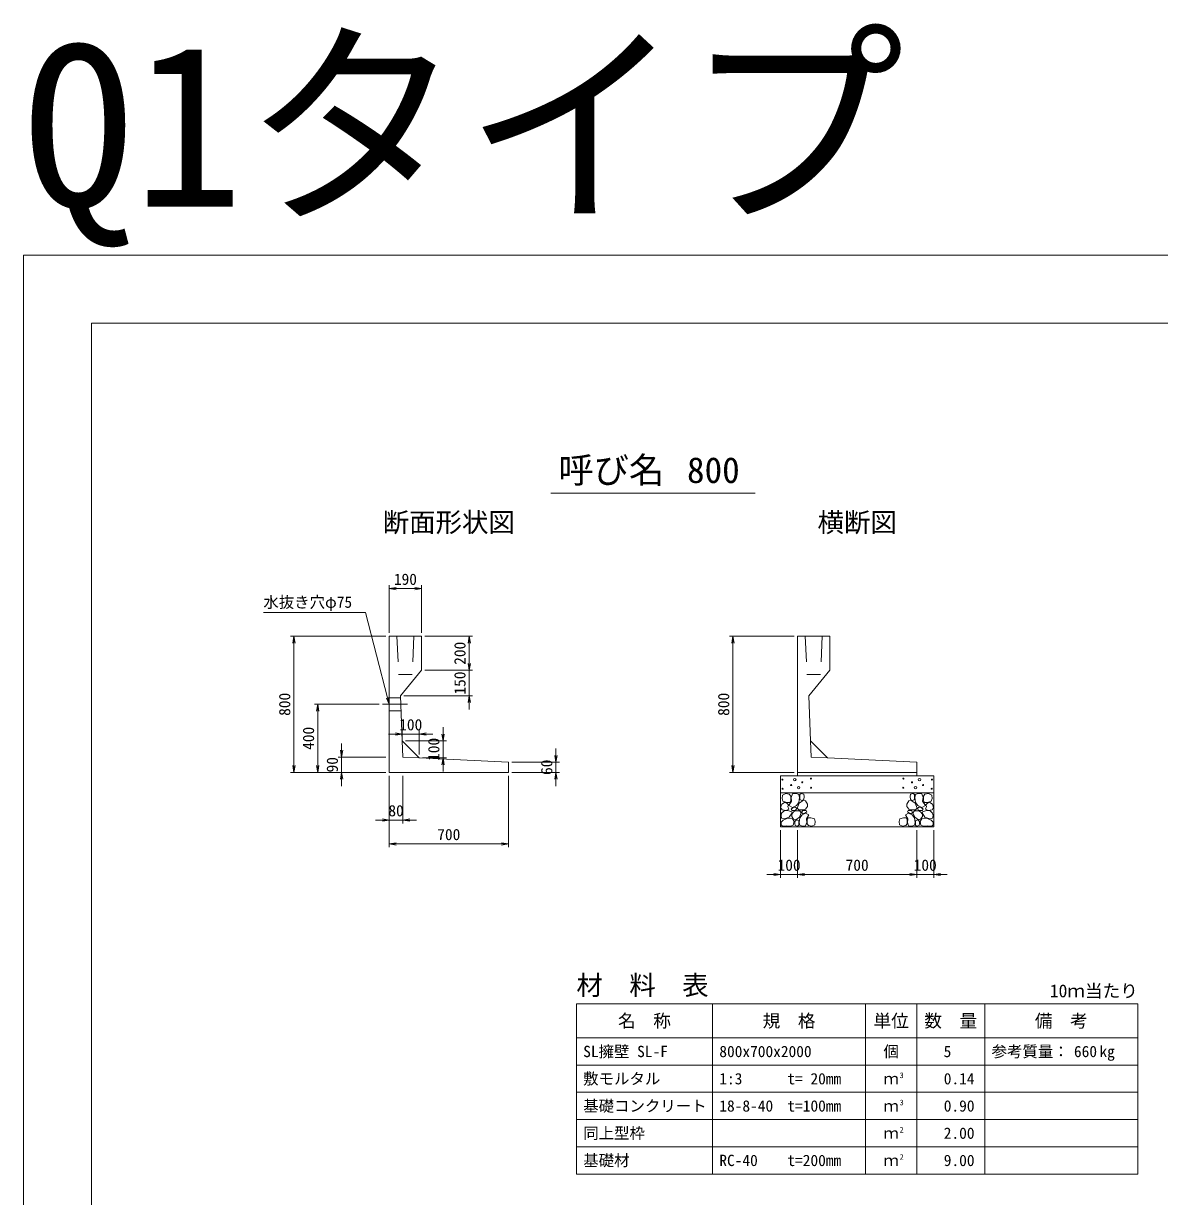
# Model space of a CAD drawing. Units: millimetres at full size, sheet at 1:25. Extents: x 0 to 16820, y 0 to 13241.
# Drawn here: x 0 to 6677, y 6348 to 13241 of the extents above; entities that cross this region are included whole.
import ezdxf
from ezdxf.enums import TextEntityAlignment as Align

# ---------------------------------------------------------------- set-up
doc = ezdxf.new("R2010")
doc.units = ezdxf.units.MM
doc.header["$LTSCALE"] = 25
doc.linetypes.add('CHAIN', pattern=[18.5, 12, -1.5, 3.5, -1.5])
doc.linetypes.add('DASHED_SPACED', pattern=[12, 6, -6])
for name, color, linetype, lineweight in [('D-BMK', 2, 'CHAIN', 13), ('D-DCR-HCHn', 4, 'Continuous', 9), ('D-MTR-FRAM', 7, 'Continuous', 13), ('D-MTR-LINE', 7, 'Continuous', 13), ('D-STR-DIM', 7, 'Continuous', 13), ('D-STR-STRn', 1, 'Continuous', 13), ('D-STR-TXT', 7, 'Continuous', 13), ('D-TTL', 2, 'Continuous', 13), ('D-TTL-TXT', 7, 'Continuous', 13)]:
    doc.layers.add(name, color=color, linetype=linetype, lineweight=lineweight)
doc.layers.add('D-MTR', color=7, linetype='Continuous')
doc.layers.add('D-MTR-TXT', color=7, linetype='Continuous')
doc.styles.add('ＭＳ ゴシック', font='')
doc.styles.get('ＭＳ ゴシック').set_extended_font_data('MS Gothic')

# ---------------------------------------------------------------- blocks, each defined once
blk = doc.blocks.new('open_arrow')
at = {"color": 0, "linetype": 'Continuous', "lineweight": -2}
blk.add_lwpolyline([(7.5, 1.25), (0, 0), (7.5, -1.25)], dxfattribs=at)

msp = doc.modelspace()

# ---------------------------------------------------------------- linework, layer by layer
at = {"layer": 'D-BMK'}
msp.add_line((2257.84, 9240), (2110, 9240), dxfattribs=at)
at = {"layer": 'D-DCR-HCHn'}
for points in [[(4501.2, 8711.59), (4480.4, 8716.22), (4461.9, 8706.97), (4459.59, 8686.17), (4464.21, 8669.99), (4487.33, 8663.05), (4503.51, 8663.05), (4510.44, 8674.61), (4510.44, 8700.04)], [(4519.69, 8713.91), (4512.76, 8693.1), (4515.07, 8669.99), (4498.89, 8644.56), (4519.69, 8633), (4542.8, 8644.56), (4556.67, 8663.05), (4561.3, 8693.1), (4556.67, 8709.28), (4542.8, 8716.22)], [(4563.61, 8709.28), (4563.61, 8681.55), (4575.16, 8674.61), (4586.72, 8681.55), (4589.03, 8697.73), (4586.72, 8711.59), (4570.54, 8716.22)], [(5236.39, 8709.28), (5236.39, 8681.55), (5224.84, 8674.61), (5213.28, 8681.55), (5210.97, 8697.73), (5213.28, 8711.59), (5229.46, 8716.22)], [(5280.31, 8713.91), (5287.24, 8693.1), (5284.93, 8669.99), (5301.11, 8644.56), (5280.31, 8633), (5257.2, 8644.56), (5243.33, 8663.05), (5238.7, 8693.1), (5243.33, 8709.28), (5257.2, 8716.22)], [(5298.8, 8711.59), (5319.6, 8716.22), (5338.1, 8706.97), (5340.41, 8686.17), (5335.79, 8669.99), (5312.67, 8663.05), (5296.49, 8663.05), (5289.56, 8674.61), (5289.56, 8700.04)], [(4457.28, 8653.81), (4450.35, 8633), (4459.59, 8619.14), (4482.71, 8616.82), (4498.49, 8623.6), (4491.95, 8639.94), (4496.58, 8649.18), (4487.33, 8658.43), (4473.46, 8663.05)], [(4524.31, 8633), (4512.76, 8623.76), (4517.38, 8616.82), (4533.56, 8616.82), (4540.49, 8619.14), (4545.12, 8628.38), (4538.18, 8635.32)], [(4558.98, 8658.43), (4547.43, 8630.69), (4556.67, 8619.14), (4584.41, 8619.14), (4595.97, 8623.76), (4607.53, 8639.94), (4607.53, 8653.81), (4595.97, 8672.3), (4582.1, 8674.61)], [(5241.02, 8658.43), (5252.57, 8630.69), (5243.33, 8619.14), (5215.59, 8619.14), (5204.03, 8623.76), (5192.47, 8639.94), (5192.47, 8653.81), (5204.03, 8672.3), (5217.9, 8674.61)], [(5275.69, 8633), (5287.24, 8623.76), (5282.62, 8616.82), (5266.44, 8616.82), (5259.51, 8619.14), (5254.88, 8628.38), (5261.82, 8635.32)], [(5342.72, 8653.81), (5349.65, 8633), (5340.41, 8619.14), (5317.29, 8616.82), (5301.51, 8623.6), (5308.05, 8639.94), (5303.42, 8649.18), (5312.67, 8658.43), (5326.54, 8663.05)], [(4501.16, 8577.01), (4518.28, 8602.69), (4516.14, 8609.11), (4492.59, 8615.53), (4471.19, 8613.39), (4456.21, 8600.55), (4454.07, 8585.57), (4456.21, 8570.59), (4473.33, 8566.31)], [(4509.72, 8523.5), (4524.7, 8529.92), (4528.98, 8551.33), (4520.42, 8566.31), (4505.44, 8570.59), (4486.17, 8568.45), (4464.77, 8559.89), (4454.07, 8547.05), (4454.07, 8532.06), (4460.49, 8523.5), (4486.17, 8525.64)], [(4561.08, 8577.01), (4571.78, 8602.69), (4563.22, 8613.39), (4537.54, 8613.39), (4526.84, 8609.11), (4516.14, 8594.13), (4516.14, 8581.29), (4526.84, 8564.17), (4539.68, 8562.03)], [(4556.8, 8529.92), (4556.8, 8555.61), (4546.1, 8562.03), (4535.4, 8555.61), (4533.26, 8540.62), (4535.4, 8527.78), (4550.38, 8523.5)], [(4597.47, 8525.64), (4603.89, 8544.91), (4601.75, 8566.31), (4616.73, 8589.85), (4597.47, 8600.55), (4576.06, 8589.85), (4563.22, 8572.73), (4558.94, 8544.91), (4563.22, 8529.92), (4576.06, 8523.5)], [(4593.19, 8600.55), (4603.89, 8609.11), (4599.61, 8615.53), (4584.62, 8615.53), (4578.2, 8613.39), (4573.92, 8604.83), (4580.34, 8598.41)], [(4614.59, 8527.78), (4633.85, 8523.5), (4650.97, 8532.06), (4653.11, 8551.33), (4648.83, 8566.31), (4627.43, 8572.73), (4612.45, 8572.73), (4606.03, 8562.03), (4606.03, 8538.48)], [(5185.41, 8527.78), (5166.15, 8523.5), (5149.03, 8532.06), (5146.89, 8551.33), (5151.17, 8566.31), (5172.57, 8572.73), (5187.55, 8572.73), (5193.97, 8562.03), (5193.97, 8538.48)], [(5202.53, 8525.64), (5196.11, 8544.91), (5198.25, 8566.31), (5183.27, 8589.85), (5202.53, 8600.55), (5223.94, 8589.85), (5236.78, 8572.73), (5241.06, 8544.91), (5236.78, 8529.92), (5223.94, 8523.5)], [(5206.81, 8600.55), (5196.11, 8609.11), (5200.39, 8615.53), (5215.38, 8615.53), (5221.8, 8613.39), (5226.08, 8604.83), (5219.66, 8598.41)], [(5238.92, 8577.01), (5228.22, 8602.69), (5236.78, 8613.39), (5262.46, 8613.39), (5273.16, 8609.11), (5283.86, 8594.13), (5283.86, 8581.29), (5273.16, 8564.17), (5260.32, 8562.03)], [(5243.2, 8529.92), (5243.2, 8555.61), (5253.9, 8562.03), (5264.6, 8555.61), (5266.74, 8540.62), (5264.6, 8527.78), (5249.62, 8523.5)], [(5290.28, 8523.5), (5275.3, 8529.92), (5271.02, 8551.33), (5279.58, 8566.31), (5294.56, 8570.59), (5313.83, 8568.45), (5335.23, 8559.89), (5345.93, 8547.05), (5345.93, 8532.06), (5339.51, 8523.5), (5313.83, 8525.64)], [(5298.84, 8577.01), (5281.72, 8602.69), (5283.86, 8609.11), (5307.41, 8615.53), (5328.81, 8613.39), (5343.79, 8600.55), (5345.93, 8585.57), (5343.79, 8570.59), (5326.67, 8566.31)]]:
    msp.add_lwpolyline(points, close=True, dxfattribs=at)
for centre, radius in [((4460.73, 8797.43), 3), ((4512.29, 8765.76), 3), ((4533.34, 8797.43), 7.5), ((4556.66, 8749.97), 7.5), ((4577.71, 8781.64), 3), ((4628.13, 8803.48), 3), ((5171.87, 8803.48), 3), ((5222.29, 8781.64), 3), ((5243.34, 8749.97), 7.5), ((5266.66, 8797.43), 7.5), ((5287.71, 8765.76), 3), ((5339.27, 8797.43), 3), ((4461.87, 8743.92), 3), ((4629.27, 8749.97), 3), ((5170.73, 8749.97), 3), ((5338.13, 8743.92), 3)]:
    msp.add_circle(centre, radius, dxfattribs=at)
at = {"layer": 'D-MTR-FRAM'}
for p, q in [((3250, 7480), (6550, 7480)), ((3250, 7480), (3250, 6480)), ((6550, 7480), (6550, 6480)), ((3250, 6480), (6550, 6480))]:
    msp.add_line(p, q, dxfattribs=at)
at = {"layer": 'D-MTR-LINE'}
for p, q in [((4050, 7480), (4050, 6480)), ((4950, 7480), (4950, 6480)), ((5250, 7480), (5250, 6480)), ((5650, 7480), (5650, 6480)), ((3250, 7280), (6550, 7280)), ((3250, 7120), (6550, 7120)), ((3250, 6960), (6550, 6960)), ((3250, 6800), (6550, 6800)), ((3250, 6640), (6550, 6640))]:
    msp.add_line(p, q, dxfattribs=at)
at = {"layer": 'D-STR-DIM'}
for p, q in [((2150, 9660), (2150, 9940)), ((2340, 9660), (2340, 9940)), ((2150, 9920), (2340, 9920)), ((2130, 9640), (1570, 9640)), ((1590, 8840), (1590, 9640)), ((2360, 9640), (2640, 9640)), ((2620, 9640), (2620, 9440)), ((4530, 9640), (4150, 9640)), ((4170, 8840), (4170, 9640)), ((2620, 9520), (2620, 9210)), ((2360, 9440), (2640, 9440)), ((2360, 9440), (2640, 9440)), ((2090, 9240), (1710, 9240)), ((1730, 8840), (1730, 9240)), ((2235.88, 9290), (2640, 9290)), ((2466.26, 9105.34), (2466.26, 8845.34)), ((2406.26, 9065.34), (2146.26, 9065.34)), ((2226.26, 9045.34), (2226.26, 9085.34)), ((2326.26, 8945.34), (2326.26, 9085.34)), ((1870, 8760), (1870, 9010)), ((2246.26, 9025.34), (2486.26, 9025.34)), ((3130, 8760), (3130, 8980)), ((2130, 8930), (1850, 8930)), ((2346.26, 8925.34), (2486.26, 8925.34)), ((2870, 8900), (3150, 8900)), ((2130, 8840), (1570, 8840)), ((2130, 8840), (1710, 8840)), ((2130, 8840), (1850, 8840)), ((2870, 8840), (3150, 8840)), ((4530, 8840), (4150, 8840)), ((2150, 8820), (2150, 8540)), ((2150, 8820), (2150, 8400)), ((2230, 8820), (2230, 8540)), ((2850, 8820), (2850, 8400)), ((2070, 8560), (2310, 8560)), ((4450, 8500), (4450, 8220)), ((4550, 8500), (4550, 8220)), ((4550, 8500), (4550, 8220)), ((5250, 8500), (5250, 8220)), ((5250, 8500), (5250, 8220)), ((5350, 8500), (5350, 8220)), ((2150, 8420), (2850, 8420)), ((4630, 8240), (4370, 8240)), ((4550, 8240), (5250, 8240)), ((5170, 8240), (5430, 8240))]:
    msp.add_line(p, q, dxfattribs=at)
at = {"layer": 'D-STR-STRn'}
for p, q in [((2150, 8840), (2150, 9640)), ((2150, 9640), (2340, 9640)), ((2340, 9640), (2340, 9440)), ((4550, 8840), (4550, 9640)), ((4550, 9640), (4740, 9640)), ((4740, 9640), (4740, 9440)), ((2215.88, 9290), (2340, 9440)), ((4615.88, 9290), (4740, 9440)), ((2215.88, 9290), (2226.26, 9025.34)), ((4615.88, 9290), (4626.26, 9025.34)), ((2226.26, 9025.34), (2326.26, 8925.34)), ((4626.26, 9025.34), (4726.26, 8925.34)), ((2326.26, 8925.34), (2850, 8900)), ((2850, 8900), (2850, 8840)), ((4726.26, 8925.34), (5250, 8900)), ((5250, 8900), (5250, 8840)), ((2150, 8840), (2850, 8840)), ((4550, 8840), (4550, 8820)), ((4550, 8840), (5250, 8840)), ((5250, 8840), (5250, 8820)), ((4450, 8520), (4450, 8820)), ((4450, 8820), (5350, 8820)), ((5350, 8820), (5350, 8520)), ((4450, 8720), (5350, 8720)), ((4450, 8520), (5350, 8520))]:
    msp.add_line(p, q, dxfattribs=at)
at = {"layer": 'D-STR-STRn', "linetype": 'DASHED_SPACED'}
for p, q in [((2195, 9640), (2205, 9415)), ((2295, 9640), (2285, 9415)), ((4595, 9640), (4605, 9415)), ((4695, 9640), (4685, 9415)), ((2205, 9415), (2285, 9415)), ((4605, 9415), (4685, 9415)), ((2150, 9277.5), (2216.37, 9277.5)), ((2150, 9202.5), (2219.31, 9202.5))]:
    msp.add_line(p, q, dxfattribs=at)
at = {"layer": 'D-STR-STRn', "color": 2, "linetype": 'DASHED_SPACED'}
for p, q in [((2226.26, 9025.34), (2230, 8930)), ((4626.26, 9025.34), (4630, 8930)), ((2230, 8930), (2326.26, 8925.34)), ((4630, 8930), (4726.26, 8925.34))]:
    msp.add_line(p, q, dxfattribs=at)
at = {"layer": 'D-STR-TXT'}
msp.add_line((2010, 9780), (1410, 9780), dxfattribs=at)
msp.add_lwpolyline([(2150, 9240), (2139.96, 9278.72), (2010, 9780)], dxfattribs=at)
at = {"layer": 'D-TTL'}
for points in [[(0, 0), (16820, 0), (16820, 11880), (0, 11880)], [(400, 400), (16420, 400), (16420, 11480), (400, 11480)]]:
    msp.add_lwpolyline(points, close=True, dxfattribs=at)
at = {"layer": 'D-TTL-TXT'}
msp.add_line((3100, 10480), (4300, 10480), dxfattribs=at)

# ---------------------------------------------------------------- block references
at = {"layer": 'D-STR-DIM', "xscale": 5.33, "yscale": 5.33}
for p in [(2150, 9920), (2326.26, 9065.34), (2230, 8560), (2150, 8420), (4550, 8240), (4550, 8240), (5350, 8240)]:
    msp.add_blockref('open_arrow', p, dxfattribs=at)
for p, rotation in [((2340, 9920), 180), ((1590, 9640), 270), ((2620, 9640), 270), ((4170, 9640), 270), ((2620, 9440), 90), ((2620, 9440), 90), ((1730, 9240), 270), ((2620, 9290), 270), ((2226.26, 9065.34), 180), ((2466.26, 9025.34), 90), ((1870, 8930), 90), ((2466.26, 8925.34), 270), ((3130, 8900), 90), ((1590, 8840), 90), ((1730, 8840), 90), ((1870, 8840), 270), ((3130, 8840), 270), ((4170, 8840), 90), ((2150, 8560), 180), ((2850, 8420), 180), ((4450, 8240), 180), ((5250, 8240), 180), ((5250, 8240), 180)]:
    msp.add_blockref('open_arrow', p, dxfattribs=dict(at, rotation=rotation))
at = {"layer": 'D-STR-TXT', "xscale": 5.33, "yscale": 5.33, "rotation": 104.5}
msp.add_blockref('open_arrow', (2150, 9240), dxfattribs=at)

# ---------------------------------------------------------------- texts
at = {"layer": 'D-MTR', "style": 'ＭＳ ゴシック'}
msp.add_text('材\u3000料\u3000表', height=113.9, dxfattribs=at).set_placement((3250, 7498.15), align=Align.BOTTOM_LEFT)
msp.add_text('10ｍ当たり', height=75.95, dxfattribs=at).set_placement((6550, 7495.43), align=Align.BOTTOM_RIGHT)
at = {"layer": 'D-MTR-TXT', "style": 'ＭＳ ゴシック'}
for s, height, p in [('名\u3000称', 75.95, (3650, 7380)), ('規\u3000格', 75.95, (4500, 7380)), ('単位', 75.95, (5100, 7380)), ('数\u3000量', 75.95, (5450, 7380)), ('備\u3000考', 75.95, (6100, 7380)), ('個', 66.46, (5100, 7200)), ('ｍ', 66.46, (5100, 7040)), ('ｍ', 66.46, (5100, 6880)), ('ｍ', 66.46, (5100, 6720)), ('ｍ', 66.46, (5100, 6560))]:
    msp.add_text(s, height=height, dxfattribs=at).set_placement(p, align=Align.MIDDLE_CENTER)
for s, p in [('SL擁壁 SL-F', (3290, 7200)), ('参考質量：    kg', (5690, 7200)), ('800x700x2000', (4090, 7200)), ('敷モルタル', (3290, 7040)), ('1:3', (4090, 7040)), ('t= 20mm', (4490, 7040)), ('基礎コンクリート', (3290, 6880)), ('18-8-40', (4090, 6880)), ('t=100mm', (4490, 6880)), ('同上型枠', (3290, 6720)), ('基礎材', (3290, 6560)), ('RC-40', (4090, 6560)), ('t=200mm', (4490, 6560))]:
    msp.add_text(s, height=66.46, dxfattribs=at).set_placement(p, align=Align.MIDDLE_LEFT)
for s, p in [('5', (5453.55, 7200)), ('660', (6310, 7200)), ('0.14', (5590, 7040)), ('0.90', (5590, 6880)), ('2.00', (5590, 6720)), ('9.00', (5590, 6560))]:
    msp.add_text(s, height=66.46, dxfattribs=at).set_placement(p, align=Align.MIDDLE_RIGHT)
for s, p in [('3', (5150, 7033.63)), ('3', (5150, 6873.63)), ('2', (5150, 6713.63)), ('2', (5150, 6553.63))]:
    msp.add_text(s, height=33.23, dxfattribs=at).set_placement(p, align=Align.BOTTOM_LEFT)
at = {"layer": 'D-STR-DIM', "style": 'ＭＳ ゴシック'}
for s, p in [('190', (2245, 9975)), ('100', (2276.26, 9120.34)), ('80', (2190, 8615)), ('700', (2500, 8475)), ('100', (4500, 8295)), ('700', (4900, 8295)), ('100', (5300, 8295))]:
    msp.add_text(s, height=66.46, dxfattribs=at).set_placement(p, align=Align.MIDDLE_CENTER)
for s, p in [('200', (2565, 9540)), ('150', (2565, 9365)), ('800', (1535, 9240)), ('800', (4115, 9240)), ('400', (1675, 9040)), ('100', (2411.26, 8975.34)), ('90', (1815, 8885)), ('60', (3075, 8870))]:
    msp.add_text(s, height=66.46, rotation=90, dxfattribs=at).set_placement(p, align=Align.MIDDLE_CENTER)
at = {"layer": 'D-STR-TXT', "style": 'ＭＳ ゴシック'}
msp.add_text('水抜き穴φ75', height=66.46, dxfattribs=at).set_placement((1410, 9787.25), align=Align.BOTTOM_LEFT)
at = {"layer": 'D-TTL-TXT', "style": 'ＭＳ ゴシック'}
msp.add_text('Q1タイプ', height=949.4, dxfattribs=at).set_placement((0, 11880), align=Align.BOTTOM_LEFT)
for s, height, p in [('呼び名', 151.9, (3455, 10495)), ('800', 151.9, (4055, 10495)), ('断面形状図', 113.9, (2500, 10218.15)), ('横断図', 113.9, (4900, 10218.15))]:
    msp.add_text(s, height=height, dxfattribs=at).set_placement(p, align=Align.BOTTOM_CENTER)

doc.saveas('drawing.dxf')
